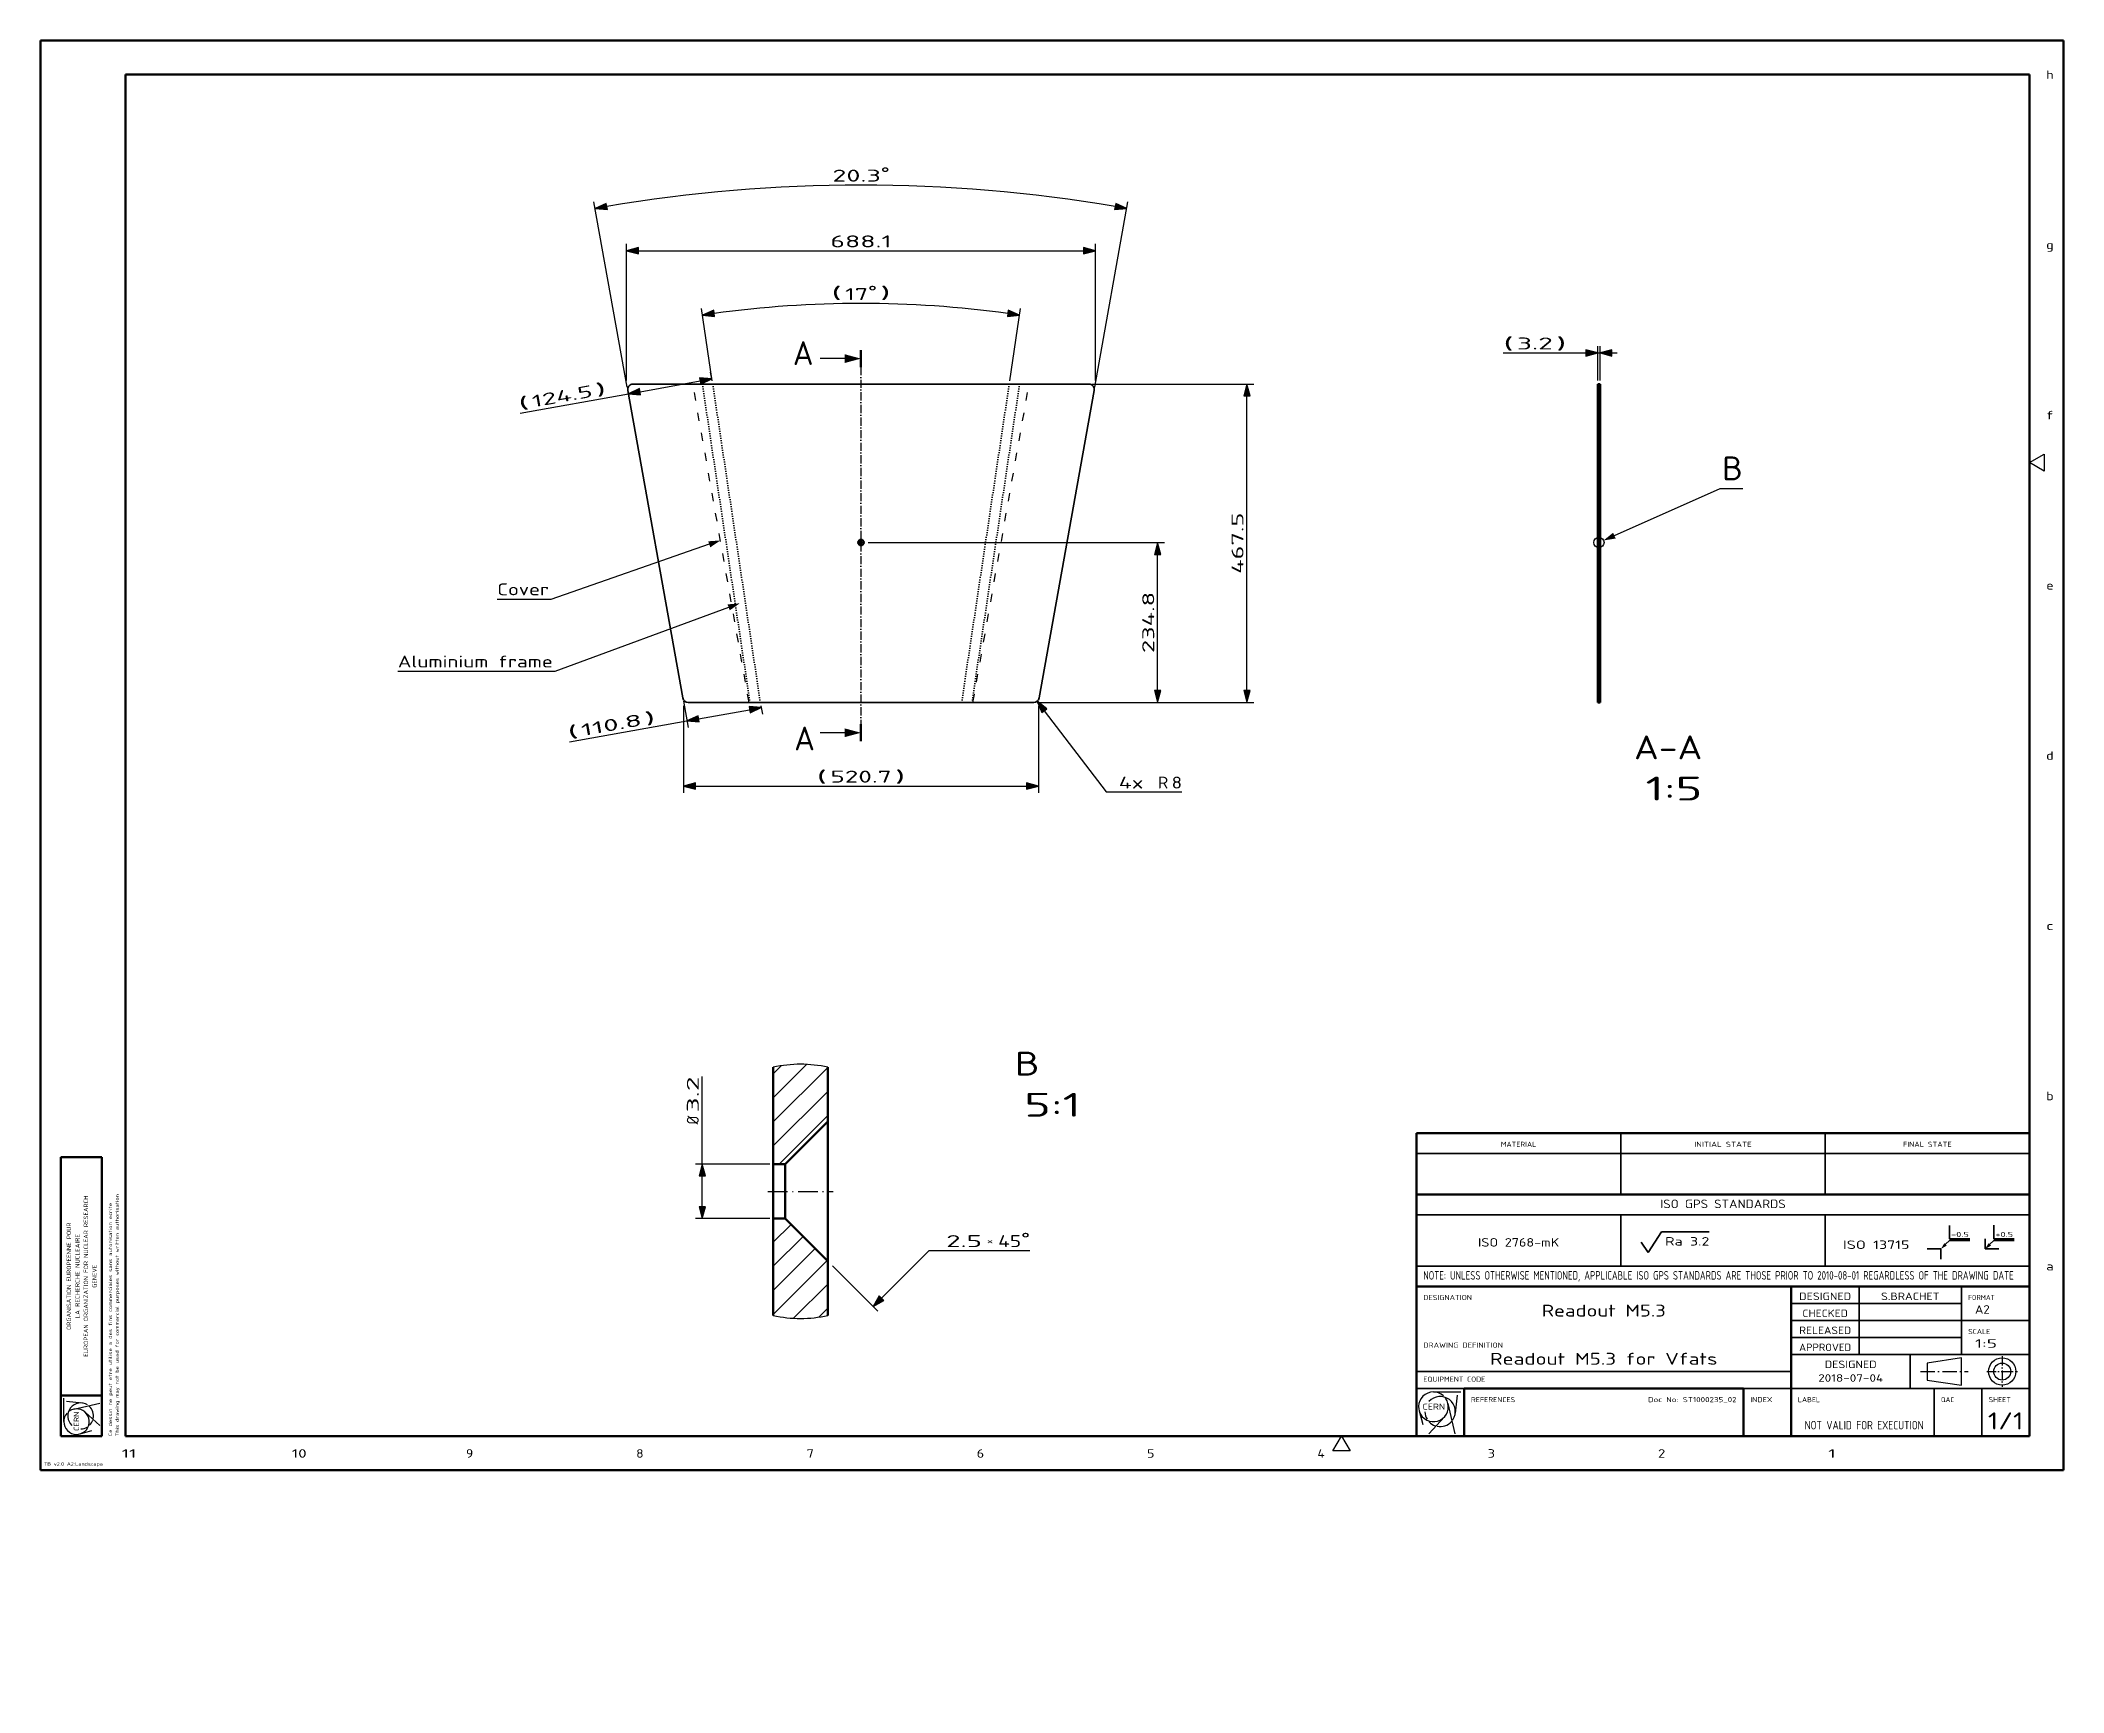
# Model space of a CAD drawing. Extents: x 0 to 594, y -65 to 420.
import ezdxf
from ezdxf.enums import TextEntityAlignment as Align

# ---------------------------------------------------------------- set-up
doc = ezdxf.new("R2010")
doc.units = 0
for name, pattern in [('DASHDOT', [18.5, 12, -3, 0.5, -3]), ('DASHSPACE', [30, 12, -18]), ('DOT', [3.5, 0.5, -3])]:
    doc.linetypes.add(name, pattern=pattern)
doc.layers.get('0').update_dxf_attribs({"lineweight": 13})
doc.styles.get("Standard").update_dxf_attribs({"font": 'isocp.shx'})
doc.dimstyles.get("Standard").update_dxf_attribs({"dimtxt": 2.5, "dimasz": 2.5, "dimexe": 1.25, "dimexo": 0.625, "dimtad": 1, "dimcen": 2.5, "dimadec": 0, "dimazin": 0, "dimtfac": 1, "dimtmove": 0, "dimatfit": 0, "dimfxl": 1, "dimarcsym": 0})

# ---------------------------------------------------------------- blocks, each defined once
blk = doc.blocks.new('*D67')
at = {"color": 7, "lineweight": 25}
for p, q in [((172.263923, 318.168493), (162.523726, 372.574596)), ((309.565803, 318.168493), (319.306001, 372.574596))]:
    blk.add_line(p, q, dxfattribs=at)
for points in [[(166.134889, 372.135876), (162.876173, 370.605895), (166.463282, 370.301549)], [(315.366444, 370.301549), (318.953553, 370.605895), (315.694838, 372.135876)]]:
    blk.add_lwpolyline(points, close=True, dxfattribs=at)
blk.add_arc((240.914863, -65.297144), 442.833496, 80.299918, 99.70008, dxfattribs=at)
for points in [[(166.134889, 372.135876), (162.876173, 370.605895), (166.134889, 372.135876), (166.463282, 370.301549)], [(315.366444, 370.301549), (318.953553, 370.605895), (315.366444, 370.301549), (315.694838, 372.135876)]]:
    blk.add_solid(points, dxfattribs=at)
for s, p, p2 in [('20.3', (232.509484, 378.536364), (246.753576, 378.536364)), ('%%d', (246.753576, 379.236364), (249.320243, 379.236364))]:
    blk.add_text(s, height=3.5, dxfattribs=at).set_placement(p, p2, align=Align.FIT)
blk = doc.blocks.new('*D68')
at = {"color": 7, "lineweight": 25}
for p, q in [((172.103224, 320.0661), (172.103224, 360.224254)), ((175.580555, 358.224254), (306.249171, 358.224254)), ((309.726503, 320.0661), (309.726503, 360.224254))]:
    blk.add_line(p, q, dxfattribs=at)
for points in [[(175.580555, 359.155993), (172.103224, 358.224254), (175.580555, 357.292516)], [(306.249171, 357.292516), (309.726503, 358.224254), (306.249171, 359.155993)]]:
    blk.add_lwpolyline(points, close=True, dxfattribs=at)
for points in [[(175.580555, 359.155993), (172.103224, 358.224254), (175.580555, 359.155993), (175.580555, 357.292516)], [(306.249171, 357.292516), (309.726503, 358.224254), (306.249171, 357.292516), (306.249171, 359.155993)]]:
    blk.add_solid(points, dxfattribs=at)
blk.add_text('688.1', height=3.5, dxfattribs=at).set_placement((231.924806, 359.224254), (249.904921, 359.224254), align=Align.FIT)
blk = doc.blocks.new('*D69')
at = {"color": 7, "lineweight": 25}
for p, q in [((197.24134, 320.055114), (194.071547, 341.264709)), ((284.588386, 320.055114), (287.75818, 341.264709))]:
    blk.add_line(p, q, dxfattribs=at)
for points in [[(197.66858, 340.722179), (194.367164, 339.286681), (197.944023, 338.879137)], [(283.885704, 338.879137), (287.462562, 339.286681), (284.161146, 340.722179)]]:
    blk.add_lwpolyline(points, close=True, dxfattribs=at)
blk.add_arc((240.914863, 27.828759), 314.917017, 82.132676, 97.867322, dxfattribs=at)
for points in [[(197.66858, 340.722179), (194.367164, 339.286681), (197.66858, 340.722179), (197.944023, 338.879137)], [(283.885704, 338.879137), (287.462562, 339.286681), (283.885704, 338.879137), (284.161146, 340.722179)]]:
    blk.add_solid(points, dxfattribs=at)
for s, p, p2 in [('(', (232.209484, 344.095763), (235.245507, 344.095763)), ('17', (236.245507, 343.745763), (243.017553, 343.745763)), ('%%d', (243.017553, 344.445763), (245.584219, 344.445763)), (')', (246.58422, 344.095763), (249.620243, 344.095763))]:
    blk.add_text(s, height=3.5, dxfattribs=at).set_placement(p, p2, align=Align.FIT)
blk = doc.blocks.new('*D70')
at = {"color": 7, "lineweight": 25}
for p, q in [((308.814619, 319.0661), (356.212153, 319.0661)), ((354.212153, 229.043444), (354.212153, 315.588756)), ((292.648427, 225.5661), (356.212153, 225.5661))]:
    blk.add_line(p, q, dxfattribs=at)
for points in [[(355.143904, 315.588756), (354.212153, 319.0661), (353.280403, 315.588756)], [(353.280403, 229.043444), (354.212153, 225.5661), (355.143904, 229.043444)]]:
    blk.add_lwpolyline(points, close=True, dxfattribs=at)
for points in [[(355.143904, 315.588756), (354.212153, 319.0661), (355.143904, 315.588756), (353.280403, 315.588756)], [(353.280403, 229.043444), (354.212153, 225.5661), (353.280403, 229.043444), (355.143904, 229.043444)]]:
    blk.add_solid(points, dxfattribs=at)
blk.add_text('467.5', height=3.5, rotation=90.000003, dxfattribs=at).set_placement((353.212153, 263.326037), (353.212153, 281.306164), align=Align.FIT)
blk = doc.blocks.new('*D71')
at = {"color": 7, "lineweight": 25}
for p, q in [((242.980863, 272.5161), (330.011354, 272.5161)), ((328.011354, 229.043444), (328.011354, 269.038756)), ((292.648427, 225.5661), (330.011354, 225.5661))]:
    blk.add_line(p, q, dxfattribs=at)
for points in [[(328.943104, 269.038756), (328.011354, 272.5161), (327.079603, 269.038756)], [(327.079603, 229.043444), (328.011354, 225.5661), (328.943104, 229.043444)]]:
    blk.add_lwpolyline(points, close=True, dxfattribs=at)
for points in [[(328.943104, 269.038756), (328.011354, 272.5161), (328.943104, 269.038756), (327.079603, 269.038756)], [(327.079603, 229.043444), (328.011354, 225.5661), (327.079603, 229.043444), (328.943104, 229.043444)]]:
    blk.add_solid(points, dxfattribs=at)
blk.add_text('234.8', height=3.5, rotation=90.000003, dxfattribs=at).set_placement((327.011354, 240.051037), (327.011354, 258.031164), align=Align.FIT)
blk = doc.blocks.new('*D72')
at = {"color": 7, "lineweight": 25}
for p, q in [((197.212925, 320.050451), (196.766014, 322.546789)), ((140.846235, 310.503795), (172.617805, 316.191784)), ((176.040718, 316.804577), (193.695555, 319.965294))]:
    blk.add_line(p, q, dxfattribs=at)
for points in [[(193.859752, 319.048131), (197.118464, 320.578087), (193.531355, 320.882458)], [(175.876521, 317.721764), (172.617805, 316.191784), (176.204915, 315.887414)]]:
    blk.add_lwpolyline(points, close=True, dxfattribs=at)
for points in [[(193.859752, 319.048131), (197.118464, 320.578087), (193.859752, 319.048131), (193.531355, 320.882458)], [(175.876521, 317.721764), (172.617805, 316.191784), (175.876521, 317.721764), (176.204915, 315.887414)]]:
    blk.add_solid(points, dxfattribs=at)
for s, p, p2 in [('(', (140.670002, 311.48817), (143.658516, 312.02318)), ('124.5', (144.642866, 312.199401), (162.341584, 315.367956)), (')', (163.325935, 315.544201), (166.314448, 316.079211))]:
    blk.add_text(s, height=3.5, rotation=10.149999, dxfattribs=at).set_placement(p, p2, align=Align.FIT)
blk = doc.blocks.new('*D73')
at = {"color": 7, "lineweight": 25}
for p, q in [((188.78257, 225.899792), (190.170848, 218.145226)), ((155.294874, 213.933263), (189.818397, 220.113927)), ((193.241307, 220.72672), (208.216609, 223.407726)), ((211.539045, 224.58175), (211.991975, 222.051818))]:
    blk.add_line(p, q, dxfattribs=at)
for points in [[(193.07711, 221.643883), (189.818397, 220.113927), (193.405507, 219.809557)], [(208.380809, 222.490539), (211.639521, 224.020519), (208.052412, 224.324889)]]:
    blk.add_lwpolyline(points, close=True, dxfattribs=at)
for points in [[(193.07711, 221.643883), (189.818397, 220.113927), (193.07711, 221.643883), (193.405507, 219.809557)], [(208.380809, 222.490539), (211.639521, 224.020519), (208.380809, 222.490539), (208.052412, 224.324889)]]:
    blk.add_solid(points, dxfattribs=at)
for s, p, p2 in [('110.8', (159.091505, 215.628869), (176.790223, 218.797423)), (')', (177.774574, 218.973669), (180.763087, 219.508678)), ('(', (155.118647, 214.917638), (158.107161, 215.452648))]:
    blk.add_text(s, height=3.5, rotation=10.149999, dxfattribs=at).set_placement(p, p2, align=Align.FIT)
blk = doc.blocks.new('*D74')
at = {"color": 7, "lineweight": 25}
for p, q in [((188.842305, 224.5661), (188.842305, 198.997106)), ((292.987422, 224.5661), (292.987422, 198.997106)), ((192.319639, 200.997106), (289.510087, 200.997106))]:
    blk.add_line(p, q, dxfattribs=at)
for points in [[(192.319639, 201.928844), (188.842305, 200.997106), (192.319639, 200.065368)], [(289.510087, 200.065368), (292.987422, 200.997106), (289.510087, 201.928844)]]:
    blk.add_lwpolyline(points, close=True, dxfattribs=at)
for points in [[(192.319639, 201.928844), (188.842305, 200.997106), (192.319639, 201.928844), (192.319639, 200.065368)], [(289.510087, 200.065368), (292.987422, 200.997106), (289.510087, 200.065368), (289.510087, 201.928844)]]:
    blk.add_solid(points, dxfattribs=at)
for s, p, p2 in [('(', (227.888783, 201.997106), (230.924806, 201.997106)), ('520.7', (231.924806, 201.997106), (249.904921, 201.997106)), (')', (250.904921, 201.997106), (253.940944, 201.997106))]:
    blk.add_text(s, height=3.5, dxfattribs=at).set_placement(p, p2, align=Align.FIT)
blk = doc.blocks.new('*D75')
at = {"color": 7, "lineweight": 25}
for p, q in [((294.722798, 223.125353), (312.890748, 199.24674)), ((312.890748, 199.24674), (335.168666, 199.24674))]:
    blk.add_line(p, q, dxfattribs=at)
blk.add_lwpolyline([(295.46432, 223.689538), (292.617238, 225.89276), (293.981282, 222.561193)], close=True, dxfattribs=at)
blk.add_solid([(295.46432, 223.689538), (292.617238, 225.89276), (295.46432, 223.689538), (293.981282, 222.561193)], dxfattribs=at)
for s, p, p2 in [('4x ', (316.588551, 200.24674), (327.09662, 200.24674)), ('R', (328.09662, 200.24674), (331.132643, 200.24674)), ('8', (332.132643, 200.24674), (335.168666, 200.24674))]:
    blk.add_text(s, height=3.5, dxfattribs=at).set_placement(p, p2, align=Align.FIT)
blk = doc.blocks.new('*D80')
at = {"color": 7, "lineweight": 25}
for p, q in [((429.486122, 328.230846), (453.786987, 328.230846)), ((457.26432, 320.0661), (457.26432, 330.230846)), ((457.26432, 328.230846), (457.90432, 328.230846)), ((457.90432, 320.0661), (457.90432, 330.230846)), ((461.381653, 328.230846), (462.90432, 328.230846))]:
    blk.add_line(p, q, dxfattribs=at)
for points in [[(453.786987, 327.299108), (457.26432, 328.230846), (453.786987, 329.162585)], [(461.381653, 329.162585), (457.90432, 328.230846), (461.381653, 327.299108)]]:
    blk.add_lwpolyline(points, close=True, dxfattribs=at)
for points in [[(453.786987, 327.299108), (457.26432, 328.230846), (453.786987, 327.299108), (453.786987, 329.162585)], [(461.381653, 329.162585), (457.90432, 328.230846), (461.381653, 329.162585), (461.381653, 327.299108)]]:
    blk.add_solid(points, dxfattribs=at)
for s, p, p2 in [('(', (429.486122, 329.230846), (432.522145, 329.230846)), ('3.2', (433.522145, 329.230846), (444.030214, 329.230846)), (')', (445.030214, 329.230846), (448.066237, 329.230846))]:
    blk.add_text(s, height=3.5, dxfattribs=at).set_placement(p, p2, align=Align.FIT)
blk = doc.blocks.new('*D86')
at = {"color": 7, "lineweight": 25}
for p, q in [((194.288368, 89.921783), (194.288368, 115.638947)), ((214.163269, 89.921783), (192.288368, 89.921783)), ((194.288368, 77.3992), (194.288368, 86.444611)), ((214.163269, 73.922028), (192.288368, 73.922028))]:
    blk.add_line(p, q, dxfattribs=at)
for points in [[(195.220116, 86.444611), (194.288368, 89.921783), (193.356619, 86.444611)], [(193.356619, 77.3992), (194.288368, 73.922028), (195.220116, 77.3992)]]:
    blk.add_lwpolyline(points, close=True, dxfattribs=at)
for points in [[(195.220116, 86.444611), (194.288368, 89.921783), (195.220116, 86.444611), (193.356619, 86.444611)], [(193.356619, 77.3992), (194.288368, 73.922028), (193.356619, 77.3992), (195.220116, 77.3992)]]:
    blk.add_solid(points, dxfattribs=at)
for s, p, p2 in [('3.2', (193.288367, 105.131134), (193.288367, 115.638947)), ('%%c', (193.288367, 101.563629), (193.288367, 104.130768))]:
    blk.add_text(s, height=3.5, rotation=90.000003, dxfattribs=at).set_placement(p, p2, align=Align.FIT)
blk = doc.blocks.new('BLOCK594')
at = {"color": 7, "lineweight": 25}
blk.add_text('1', height=2.5, dxfattribs=at).set_placement((524.91571, 3.690562), (527.08429, 3.690562), align=Align.FIT)
blk = doc.blocks.new('BLOCK595')
at = {"color": 7, "lineweight": 25}
blk.add_text('2', height=2.5, dxfattribs=at).set_placement((474.91571, 3.690562), (477.08429, 3.690562), align=Align.FIT)
blk = doc.blocks.new('BLOCK596')
at = {"color": 7, "lineweight": 25}
blk.add_text('3', height=2.5, dxfattribs=at).set_placement((424.91571, 3.690562), (427.08429, 3.690562), align=Align.FIT)
blk = doc.blocks.new('BLOCK597')
at = {"color": 7, "lineweight": 25}
blk.add_text('4', height=2.5, dxfattribs=at).set_placement((374.91571, 3.690562), (377.08429, 3.690562), align=Align.FIT)
blk = doc.blocks.new('BLOCK598')
at = {"color": 7, "lineweight": 25}
blk.add_text('5', height=2.5, dxfattribs=at).set_placement((324.91571, 3.690562), (327.08429, 3.690562), align=Align.FIT)
blk = doc.blocks.new('BLOCK599')
at = {"color": 7, "lineweight": 25}
blk.add_text('6', height=2.5, dxfattribs=at).set_placement((274.91571, 3.690562), (277.08429, 3.690562), align=Align.FIT)
blk = doc.blocks.new('BLOCK600')
at = {"color": 7, "lineweight": 25}
blk.add_text('7', height=2.5, dxfattribs=at).set_placement((224.91571, 3.690562), (227.084305, 3.690562), align=Align.FIT)
blk = doc.blocks.new('BLOCK601')
at = {"color": 7, "lineweight": 25}
blk.add_text('8', height=2.5, dxfattribs=at).set_placement((174.91571, 3.690562), (177.084305, 3.690562), align=Align.FIT)
blk = doc.blocks.new('BLOCK602')
at = {"color": 7, "lineweight": 25}
blk.add_text('9', height=2.5, dxfattribs=at).set_placement((124.915703, 3.690562), (127.08429, 3.690562), align=Align.FIT)
blk = doc.blocks.new('BLOCK603')
at = {"color": 7, "lineweight": 25}
blk.add_text('10', height=2.5, dxfattribs=at).set_placement((73.831413, 3.690562), (78.168587, 3.690562), align=Align.FIT)
blk = doc.blocks.new('BLOCK604')
at = {"color": 7, "lineweight": 25}
blk.add_text('11', height=2.5, dxfattribs=at).set_placement((23.831411, 3.690562), (28.168587, 3.690562), align=Align.FIT)
blk = doc.blocks.new('BLOCK605')
at = {"color": 7, "lineweight": 25}
blk.add_text('a', height=2.5, dxfattribs=at).set_placement((588.91571, 58.690563), (591.08429, 58.690563), align=Align.FIT)
blk = doc.blocks.new('BLOCK606')
at = {"color": 7, "lineweight": 25}
blk.add_text('b', height=2.5, dxfattribs=at).set_placement((588.91571, 108.690559), (591.08429, 108.690559), align=Align.FIT)
blk = doc.blocks.new('BLOCK607')
at = {"color": 7, "lineweight": 25}
blk.add_text('c', height=2.5, dxfattribs=at).set_placement((588.91571, 158.690567), (591.08429, 158.690567), align=Align.FIT)
blk = doc.blocks.new('BLOCK608')
at = {"color": 7, "lineweight": 25}
blk.add_text('d', height=2.5, dxfattribs=at).set_placement((588.91571, 208.690567), (591.08429, 208.690567), align=Align.FIT)
blk = doc.blocks.new('BLOCK609')
at = {"color": 7, "lineweight": 25}
blk.add_text('e', height=2.5, dxfattribs=at).set_placement((588.91571, 258.690552), (591.08429, 258.690552), align=Align.FIT)
blk = doc.blocks.new('BLOCK610')
at = {"color": 7, "lineweight": 25}
blk.add_text('f', height=2.5, dxfattribs=at).set_placement((588.91571, 308.690552), (591.08429, 308.690552), align=Align.FIT)
blk = doc.blocks.new('BLOCK611')
at = {"color": 7, "lineweight": 25}
blk.add_text('g', height=2.5, dxfattribs=at).set_placement((588.91571, 358.690552), (591.08429, 358.690552), align=Align.FIT)
blk = doc.blocks.new('BLOCK612')
at = {"color": 7, "lineweight": 25}
blk.add_text('h', height=2.5, dxfattribs=at).set_placement((588.91571, 408.690552), (591.08429, 408.690552), align=Align.FIT)
blk = doc.blocks.new('BLOCK613')
at = {"color": 7, "lineweight": 25}
blk.add_text('ORGANISATION EUROPEENNE POUR', height=1.3, rotation=90.000003, dxfattribs=at).set_placement((9.000001, 41.212677), (9, 72.787323), align=Align.FIT)
blk = doc.blocks.new('BLOCK614')
at = {"color": 7, "lineweight": 25}
blk.add_text('LA RECHERCHE NUCLEAIRE', height=1.3, rotation=90.000003, dxfattribs=at).set_placement((11.500001, 44.595676), (11.5, 69.404327), align=Align.FIT)
blk = doc.blocks.new('BLOCK615')
at = {"color": 7, "lineweight": 25}
blk.add_text('EUROPEAN ORGANIZATION FOR NUCLEAR RESEARCH', height=1.3, rotation=90.000003, dxfattribs=at).set_placement((14.000001, 33.319012), (13.999999, 80.680984), align=Align.FIT)
blk = doc.blocks.new('BLOCK616')
at = {"color": 7, "lineweight": 25}
blk.add_text('GENEVE', height=1.3, rotation=90.000003, dxfattribs=at).set_placement((16.5, 53.617004), (16.5, 60.382999), align=Align.FIT)
blk = doc.blocks.new('BLOCK617')
at = {"color": 7, "lineweight": 25}
blk.add_text('CERN', height=1.542, rotation=90.000003, dxfattribs=at).set_placement((11.322651, 11.542857), (11.322651, 17.230457), align=Align.FIT)
blk = doc.blocks.new('BLOCK618')
at = {"color": 7, "lineweight": 25}
blk.add_text('Ce dessin ne peut etre utilise a des fins commerciales sans autorisation ecrite', height=1, rotation=90.000003, dxfattribs=at).set_placement((21, 10), (20.999996, 78.527374), align=Align.FIT)
blk = doc.blocks.new('BLOCK619')
at = {"color": 7, "lineweight": 25}
blk.add_text('This drawing may not be used for commercial purposes without written authorisation', height=1, rotation=90.000003, dxfattribs=at).set_placement((23, 10), (22.999996, 81.129669), align=Align.FIT)
blk = doc.blocks.new('BLOCK620')
at = {"color": 7, "lineweight": 25}
blk.add_text('TB v2.0 A2:Landscape', height=1, dxfattribs=at).set_placement((1, 1.340058), (18.348705, 1.340058), align=Align.FIT)
blk = doc.blocks.new('BLOCK621')
at = {"color": 7, "lineweight": 25}
blk.add_text('DESIGNATION', height=1.5, dxfattribs=at).set_placement((406, 50), (420.312683, 50), align=Align.FIT)
blk = doc.blocks.new('BLOCK622')
at = {"color": 7, "lineweight": 25}
blk.add_text('Readout M5.3', height=3.5, dxfattribs=at).set_placement((440.783875, 45.143372), (477.216156, 45.143372), align=Align.FIT)
blk = doc.blocks.new('BLOCK623')
at = {"color": 7, "lineweight": 25}
blk.add_text('DRAWING DEFINITION', height=1.5, dxfattribs=at).set_placement((406, 36), (429.420746, 36), align=Align.FIT)
blk = doc.blocks.new('BLOCK624')
at = {"color": 7, "lineweight": 25}
blk.add_text('Readout M5.3 for Vfats', height=3.5, dxfattribs=at).set_placement((425.60376, 31), (492.39624, 31), align=Align.FIT)
blk = doc.blocks.new('BLOCK625')
at = {"color": 7, "lineweight": 25}
blk.add_text('EQUIPMENT CODE', height=1.5, dxfattribs=at).set_placement((406, 26), (424.216125, 26), align=Align.FIT)
blk = doc.blocks.new('BLOCK626')
at = {"color": 7, "lineweight": 25}
blk.add_text('REFERENCES', height=1.5, dxfattribs=at).set_placement((420, 20), (433.011536, 20), align=Align.FIT)
blk = doc.blocks.new('BLOCK627')
at = {"color": 7, "lineweight": 25}
blk.add_text('Doc No: ST1000235_02', height=1.5, dxfattribs=at).set_placement((471.976929, 20), (498, 20), align=Align.FIT)
blk = doc.blocks.new('BLOCK628')
at = {"color": 7, "lineweight": 25}
blk.add_text('INDEX', height=1.5, dxfattribs=at).set_placement((502, 20), (508.505768, 20), align=Align.FIT)
blk = doc.blocks.new('BLOCK629')
at = {"color": 7, "lineweight": 25}
blk.add_text('LABEL', height=1.5, dxfattribs=at).set_placement((516, 20), (522.505737, 20), align=Align.FIT)
blk = doc.blocks.new('BLOCK630')
at = {"color": 7, "lineweight": 25, "width": 0.7}
blk.add_text('NOT VALID FOR EXECUTION', height=2.5, dxfattribs=at).set_placement((518, 12), (552.914246, 12), align=Align.FIT)
blk = doc.blocks.new('BLOCK631')
at = {"color": 7, "lineweight": 25}
blk.add_text('QAC', height=1.5, dxfattribs=at).set_placement((558, 20), (561.903442, 20), align=Align.FIT)
blk = doc.blocks.new('BLOCK632')
at = {"color": 7, "lineweight": 25}
blk.add_text('SHEET', height=1.5, dxfattribs=at).set_placement((572, 20), (578.505737, 20), align=Align.FIT)
blk = doc.blocks.new('BLOCK633')
at = {"color": 7, "lineweight": 25, "width": 0.8}
blk.add_text('1/1', height=5, dxfattribs=at).set_placement((571.79541, 12), (582.204651, 12), align=Align.FIT)
blk = doc.blocks.new('BLOCK634')
at = {"color": 7, "lineweight": 25}
blk.add_text('SCALE', height=1.5, dxfattribs=at).set_placement((566, 40), (572.505737, 40), align=Align.FIT)
blk = doc.blocks.new('BLOCK635')
at = {"color": 7, "lineweight": 25}
blk.add_text('1:5', height=2.5, dxfattribs=at).set_placement((568, 36), (574.505737, 36), align=Align.FIT)
blk = doc.blocks.new('BLOCK636')
at = {"color": 7, "lineweight": 25}
blk.add_text('FORMAT', height=1.5, dxfattribs=at).set_placement((566, 50), (573.806946, 50), align=Align.FIT)
blk = doc.blocks.new('BLOCK637')
at = {"color": 7, "lineweight": 25}
blk.add_text('A2', height=2.5, dxfattribs=at).set_placement((568, 46), (572.337158, 46), align=Align.FIT)
blk = doc.blocks.new('BLOCK638')
at = {"color": 7, "lineweight": 25}
blk.add_text('DESIGNED', height=2.2, dxfattribs=at).set_placement((516.366577, 50), (531.633423, 50), align=Align.FIT)
blk = doc.blocks.new('BLOCK639')
at = {"color": 7, "lineweight": 25}
blk.add_text('S.BRACHET', height=2.2, dxfattribs=at).set_placement((540.412415, 50), (557.587646, 50), align=Align.FIT)
blk = doc.blocks.new('BLOCK640')
at = {"color": 7, "lineweight": 25}
blk.add_text('CHECKED', height=2.2, dxfattribs=at).set_placement((517.32074, 45), (530.67926, 45), align=Align.FIT)
blk = doc.blocks.new('BLOCK641')
at = {"color": 7, "lineweight": 25}
blk.add_text('RELEASED', height=2.2, dxfattribs=at).set_placement((516.366577, 40), (531.633423, 40), align=Align.FIT)
blk = doc.blocks.new('BLOCK642')
at = {"color": 7, "lineweight": 25}
blk.add_text('APPROVED', height=2.2, dxfattribs=at).set_placement((516.366577, 35), (531.633423, 35), align=Align.FIT)
blk = doc.blocks.new('BLOCK643')
at = {"color": 7, "lineweight": 25}
blk.add_text('DESIGNED', height=2.2, dxfattribs=at).set_placement((523.866577, 30), (539.133423, 30), align=Align.FIT)
blk = doc.blocks.new('BLOCK644')
at = {"color": 7, "lineweight": 25}
blk.add_text('2018-07-04', height=2.2, dxfattribs=at).set_placement((521.958191, 26), (541.041748, 26), align=Align.FIT)
blk = doc.blocks.new('BLOCK645')
at = {"color": 7, "lineweight": 25}
blk.add_text('CERN', height=1.8, dxfattribs=at).set_placement((405.799988, 17.788734), (412.439209, 17.788734), align=Align.FIT)
blk = doc.blocks.new('BLOCK646')
at = {"color": 7, "lineweight": 25}
blk.add_text('ISO GPS STANDARDS', height=2.5, dxfattribs=at).set_placement((475.567017, 77), (512.432983, 77), align=Align.FIT)
blk = doc.blocks.new('BLOCK647')
at = {"color": 7, "lineweight": 25, "width": 0.65}
blk.add_text('NOTE: UNLESS OTHERWISE MENTIONED, APPLICABLE ISO GPS STANDARDS ARE THOSE PRIOR TO 2010-08-01 REGARDLESS OF THE DRAWING DATE', height=2.5, dxfattribs=at).set_placement((406, 56), (579.378479, 56), align=Align.FIT)
blk = doc.blocks.new('BLOCK648')
at = {"color": 7, "lineweight": 25}
blk.add_text('ISO 2768-mK', height=2.5, dxfattribs=at).set_placement((422.072754, 65.690559), (445.927216, 65.690559), align=Align.FIT)
blk = doc.blocks.new('BLOCK649')
at = {"color": 7, "lineweight": 25}
blk.add_text('Ra 3.2', height=2.5, dxfattribs=at).set_placement((477, 66), (490.011536, 66), align=Align.FIT)
blk = doc.blocks.new('BLOCK650')
at = {"color": 7, "lineweight": 25}
blk.add_text('ISO 13715', height=2.5, dxfattribs=at).set_placement((529.241333, 65), (548.758606, 65), align=Align.FIT)
blk = doc.blocks.new('BLOCK651')
at = {"color": 7, "lineweight": 25}
blk.add_text('-0.5', height=1.5, dxfattribs=at).set_placement((561, 68.510086), (566.20459, 68.510086), align=Align.FIT)
blk = doc.blocks.new('BLOCK652')
at = {"color": 7, "lineweight": 25}
blk.add_text('+0.5', height=1.5, dxfattribs=at).set_placement((574, 68.510086), (579.20459, 68.510086), align=Align.FIT)
blk = doc.blocks.new('BLOCK653')
at = {"color": 7, "lineweight": 25}
blk.add_text('MATERIAL', height=1.5, dxfattribs=at).set_placement((428.79538, 95), (439.20459, 95), align=Align.FIT)
blk = doc.blocks.new('BLOCK654')
at = {"color": 7, "lineweight": 25}
blk.add_text('INITIAL STATE', height=1.5, dxfattribs=at).set_placement((485.542511, 95), (502.457489, 95), align=Align.FIT)
blk = doc.blocks.new('BLOCK655')
at = {"color": 7, "lineweight": 25}
blk.add_text('FINAL STATE', height=1.5, dxfattribs=at).set_placement((546.843689, 95), (561.156372, 95), align=Align.FIT)
blk = doc.blocks.new('BLOCK656')
at = {"color": 7, "lineweight": 25}
blk.add_line((559.366028, 66.366028), (560.5, 67.5), dxfattribs=at)
blk.add_solid([(559, 66.732056), (558, 65), (559.732056, 66)], dxfattribs=at)
blk = doc.blocks.new('BLOCK657')
at = {"color": 7, "lineweight": 25}
blk.add_line((572.366028, 66.366028), (573.5, 67.5), dxfattribs=at)
blk.add_solid([(572, 66.732056), (571, 65), (572.732056, 66)], dxfattribs=at)
blk = doc.blocks.new('BLOCK658')
at = {"color": 7, "lineweight": 25}
for p, q in [((-24.148146, 1851.354858), (-60, 1851.354858)), ((-24.148146, 1301.869629), (-60, 1301.869629))]:
    blk.add_line(p, q, dxfattribs=at)
at = {"color": 7, "lineweight": 50}
for p, q in [((0, 1863.854858), (0, 1838.854858)), ((0, 1289.369629), (0, 1314.369629))]:
    blk.add_line(p, q, dxfattribs=at)
at = {"color": 7, "linetype": 'DASHDOT', "lineweight": 25}
blk.add_line((0, 1838.854858), (0, 1314.369629), dxfattribs=at)
at = {"color": 7, "lineweight": 25}
for points in [[(-24.148146, 1844.884399), (0, 1851.354858), (-24.148146, 1857.825317)], [(-24.148146, 1295.39917), (0, 1301.869629), (-24.148146, 1308.340088)]]:
    blk.add_solid(points, dxfattribs=at)
for p, p2 in [((-100, 1842), (-69.639763, 1842)), ((-98, 1276), (-67.639763, 1276))]:
    blk.add_text('A', height=35.000003, dxfattribs=at).set_placement(p, p2, align=Align.FIT)
blk = doc.blocks.new('BLOCK659')
at = {"color": 7, "lineweight": 25}
blk.add_lwpolyline([(-194.309143, 1485.974487), (-449.298279, 1391.765747), (-680, 1391.765747)], dxfattribs=at)
blk.add_solid([(-192.69458, 1481.60437), (-178.000031, 1492), (-195.923706, 1490.344482)], dxfattribs=at)
blk.add_text('Aluminium frame', height=17.500002, dxfattribs=at).set_placement((-680, 1397.716797), (-452.298279, 1397.716797), align=Align.FIT)
blk = doc.blocks.new('BLOCK660')
at = {"color": 7, "lineweight": 25}
blk.add_lwpolyline([(-222.73645, 1578.605713), (-455.099426, 1497.765869), (-534, 1497.765869)], dxfattribs=at)
blk.add_solid([(-221.205658, 1574.205566), (-206.315186, 1584.318604), (-224.267242, 1583.005737)], dxfattribs=at)
blk.add_text('Cover', height=17.500002, dxfattribs=at).set_placement((-534, 1503.716919), (-458.099426, 1503.716919), align=Align.FIT)
blk = doc.blocks.new('BLOCK661')
at = {"color": 7, "linetype": 'DASHDOT', "lineweight": 25, "ltscale": 0.2665}
blk.add_line((5.33, 1581.25), (-5.33, 1581.25), dxfattribs=at)
at = {"color": 7, "linetype": 'DASHDOT', "lineweight": 25, "ltscale": 0.266498}
blk.add_line((0, 1586.579956), (0, 1575.920044), dxfattribs=at)
blk = doc.blocks.new('BLOCK662')
at = {"color": 7, "lineweight": 35}
for p, q in [((-334.498779, 1814), (334.498779, 1814)), ((-261.542604, 1353.090194), (-342.373577, 1804.590194)), ((342.373577, 1804.590194), (261.542604, 1353.090194)), ((253.667806, 1346.5), (-253.667806, 1346.5))]:
    blk.add_line(p, q, dxfattribs=at)
at = {"color": 7, "linetype": 'DASHSPACE', "lineweight": 25}
for p, q in [((-164.381369, 1346.5), (-246.814233, 1814)), ((164.381369, 1346.5), (246.814233, 1814))]:
    blk.add_line(p, q, dxfattribs=at)
at = {"color": 7, "linetype": 'DOT', "lineweight": 25}
for p, q in [((-232.795152, 1814), (-162.926809, 1346.5)), ((-217.628561, 1814), (-147.760217, 1346.5)), ((217.628561, 1814), (147.760217, 1346.5)), ((232.795152, 1814), (162.926809, 1346.5))]:
    blk.add_line(p, q, dxfattribs=at)
at = {"color": 7, "lineweight": 50}
for radius in [4.1, 1.6]:
    blk.add_circle((0, 1581.25), radius, dxfattribs=at)
at = {"color": 7, "lineweight": 35}
for centre, start, end in [((-334.498779, 1806), 90, 190.15), ((334.498779, 1806), 349.85, 450), ((-253.667806, 1354.5), 190.15, 270), ((253.667806, 1354.5), 270, 349.85)]:
    blk.add_arc(centre, 8, start, end, dxfattribs=at)
blk = doc.blocks.new('BLOCK663')
at = {"color": 7, "lineweight": 25}
blk.add_lwpolyline([(24.293594, 1591.385132), (179.590775, 1660.741089), (212.951004, 1660.741089)], dxfattribs=at)
blk.add_circle((1.59975, 1581.25), 7.467512, dxfattribs=at)
blk.add_solid([(22.393829, 1595.638916), (8.418182, 1584.295166), (26.193329, 1587.131348)], dxfattribs=at)
blk.add_text('B', height=35.000003, dxfattribs=at).set_placement((182.590775, 1672.693481), (212.951004, 1672.693481), align=Align.FIT)
blk = doc.blocks.new('BLOCK664')
at = {"color": 7, "lineweight": 25}
for s, p, p2 in [('  A-A', (1.6, 1262.933716), (153.401184, 1262.933716)), ('  1:5', (1.6, 1202.415039), (153.401184, 1202.415039))]:
    blk.add_text(s, height=35.000003, dxfattribs=at).set_placement(p, p2, align=Align.FIT)
blk = doc.blocks.new('BLOCK665')
at = {"color": 7, "lineweight": 50}
for p, q in [((0, 1814), (0, 1582.85)), ((3.2, 1814), (0, 1814)), ((3.2, 1814), (3.2, 1585.35)), ((0, 1580.482919), (0, 1582.85)), ((0.7, 1582.85), (0, 1582.85)), ((0, 1579.65), (0, 1580.482919)), ((0, 1579.65), (0, 1346.5)), ((0.7, 1579.65), (0, 1579.65)), ((0.7, 1582.85), (3.2, 1585.35)), ((0.7, 1582.85), (0.7, 1580.482919)), ((0.7, 1580.482919), (0.7, 1579.65)), ((0.7, 1579.65), (3.2, 1577.15)), ((3.2, 1579.284355), (3.2, 1585.35)), ((3.2, 1577.15), (3.2, 1579.284355)), ((3.2, 1577.15), (3.2, 1346.5)), ((3.2, 1346.5), (0, 1346.5))]:
    blk.add_line(p, q, dxfattribs=at)
blk = doc.blocks.new('BLOCK666')
at = {"color": 7, "lineweight": 25}
for p, q in [((0, 1803.122314), (3.2, 1806.322266)), ((0, 1767.766968), (3.2, 1770.966919)), ((0, 1732.411621), (3.2, 1735.611572)), ((0, 1697.056274), (3.2, 1700.256226)), ((0, 1661.700928), (3.2, 1664.900879)), ((0, 1626.345581), (3.2, 1629.545654)), ((0, 1590.990234), (3.2, 1594.190308))]:
    blk.add_line(p, q, dxfattribs=at)
blk = doc.blocks.new('BLOCK667')
at = {"color": 7, "lineweight": 25}
for p, q in [((0, 1555.634888), (3.2, 1558.834961)), ((0, 1520.279541), (3.2, 1523.479614)), ((0, 1484.924194), (3.2, 1488.124268)), ((0, 1449.568848), (3.2, 1452.768921)), ((0, 1414.213623), (3.2, 1417.413574)), ((0, 1378.858276), (3.2, 1382.058228)), ((2.997116, 1346.5), (3.2, 1346.702881))]:
    blk.add_line(p, q, dxfattribs=at)
blk = doc.blocks.new('BLOCK668')
at = {"color": 7, "lineweight": 25}
for s, p, p2 in [('  B', (12, 1588.057373), (15.643229, 1588.057373)), ('  5:1', (12, 1585.636719), (18.072046, 1585.636719))]:
    blk.add_text(s, height=1.4, dxfattribs=at).set_placement(p, p2, align=Align.FIT)
blk = doc.blocks.new('BLOCK669')
at = {"color": 7, "lineweight": 25}
for p, q in [((6.353365, 1574.980225), (9.151904, 1577.778687)), ((9.151904, 1577.778687), (15.07126, 1577.778687)), ((3.482843, 1576.867188), (6.144442, 1574.205566))]:
    blk.add_line(p, q, dxfattribs=at)
blk.add_lwpolyline([(6.221599, 1575.111938), (5.861599, 1574.488403), (6.485137, 1574.848389)], close=True, dxfattribs=at)
blk.add_solid([(6.221599, 1575.111938), (5.861599, 1574.488403), (6.221599, 1575.111938), (6.485137, 1574.848389)], dxfattribs=at)
for s, height, p, p2 in [('2.5', 0.7, (10.151904, 1577.97876), (12.253518, 1577.97876)), ('×', 0.35, (12.553518, 1578.153687), (12.903519, 1578.153687)), ('45', 0.7, (13.203518, 1577.97876), (14.557928, 1577.97876)), ('%%d', 0.7, (14.557928, 1578.118774), (15.07126, 1578.118774))]:
    blk.add_text(s, height=height, dxfattribs=at).set_placement(p, p2, align=Align.FIT)
blk = doc.blocks.new('BLOCK670')
at = {"color": 7, "lineweight": 50}
for p, q in [((0, 1588.544144), (0, 1582.85)), ((3.2, 1588.544034), (3.2, 1585.35)), ((0.7, 1582.85), (3.2, 1585.35)), ((3.2, 1579.284355), (3.2, 1585.35)), ((0, 1580.482919), (0, 1582.85)), ((0.7, 1582.85), (0, 1582.85)), ((0.7, 1582.85), (0.7, 1580.482919)), ((0, 1579.65), (0, 1580.482919)), ((0.7, 1580.482919), (0.7, 1579.65)), ((0.7, 1579.65), (0, 1579.65)), ((0, 1579.65), (0, 1573.955856)), ((0.7, 1579.65), (3.2, 1577.15)), ((3.2, 1577.15), (3.2, 1579.284355)), ((3.2, 1577.15), (3.2, 1573.955966))]:
    blk.add_line(p, q, dxfattribs=at)
at = {"color": 7, "linetype": 'DASHDOT', "lineweight": 25}
for start, end in [(77.625834, 102.370238), (257.629762, 282.374166)]:
    blk.add_arc((1.59975, 1581.25), 7.467512, start, end, dxfattribs=at)
blk = doc.blocks.new('BLOCK671')
at = {"color": 7, "lineweight": 25}
for p, q in [((0, 1586.747559), (1.960159, 1588.707764)), ((0, 1588.161865), (0.467761, 1588.629639)), ((0, 1585.333374), (3.2, 1588.533447)), ((0, 1583.919189), (3.2, 1587.119141)), ((0.345024, 1582.849976), (3.2, 1585.704956))]:
    blk.add_line(p, q, dxfattribs=at)
blk = doc.blocks.new('BLOCK672')
at = {"color": 7, "lineweight": 25}
for p, q in [((0, 1578.262329), (1.043832, 1579.306152)), ((0, 1576.848145), (1.750939, 1578.599121)), ((0, 1575.43396), (2.458046, 1577.891968)), ((0, 1574.019653), (3.165153, 1577.184814)), ((1.188562, 1573.794067), (3.2, 1575.805542)), ((2.670885, 1573.862183), (3.2, 1574.391235))]:
    blk.add_line(p, q, dxfattribs=at)

msp = doc.modelspace()

# ---------------------------------------------------------------- linework, layer by layer
at = {"color": 7, "lineweight": 70}
for p, q in [((594, 420), (0, 420)), ((0, 420), (0, 0)), ((594, 0), (594, 420)), ((584, 410), (25, 410)), ((25, 410), (25, 10)), ((584, 10), (584, 410)), ((18, 92), (6, 92)), ((6, 92), (6, 10)), ((18, 10), (18, 92)), ((6, 22), (18, 22)), ((6, 10), (18, 10)), ((25, 10), (584, 10)), ((0, 0), (594, 0))]:
    msp.add_line(p, q, dxfattribs=at)
at = {"color": 7, "lineweight": 25}
for p, q in [((584, 296), (588.33, 298.5)), ((588.33, 298.5), (588.33, 293.5)), ((588.33, 293.5), (584, 296)), ((564, 33), (554, 31.5)), ((554, 31.5), (554, 26.5)), ((564, 25), (564, 33)), ((554, 26.5), (564, 25)), ((6.857143, 14.285714), (6.857143, 21.142857)), ((7.693714, 20.250571), (12.198, 19.760286)), ((9.755143, 17.934571), (17.4, 19.685714)), ((409, 23), (417, 23)), ((413.257, 19.619), (415.3, 10.7)), ((415.959, 22.024), (415.387, 16.769)), ((13.130571, 17.05), (17.4, 13.145714)), ((404.791, 17.454), (405.91, 13.45)), ((412.225, 15.681), (407.67, 10.7)), ((11.610857, 10.678), (15.042857, 11.637143)), ((379.5, 5.67), (382, 10)), ((382, 10), (384.5, 5.67)), ((384.5, 5.67), (379.5, 5.67))]:
    msp.add_line(p, q, dxfattribs=at)
at = {"color": 7, "linetype": 'DASHDOT', "lineweight": 25, "ltscale": 0.019203}
msp.add_line((457.20021, 272.5161), (457.96833, 272.5161), dxfattribs=at)
at = {"color": 7, "lineweight": 50}
for p, q in [((404, 81), (404, 99)), ((404, 99), (584, 99)), ((404, 54), (404, 81)), ((404, 81), (584, 81)), ((404, 10), (404, 54)), ((404, 54), (584, 54)), ((514, 10), (514, 54)), ((418, 10), (418, 24)), ((418, 24), (500, 24)), ((500, 24), (500, 10))]:
    msp.add_line(p, q, dxfattribs=at)
at = {"color": 7, "lineweight": 35}
for p, q in [((404, 99), (584, 99)), ((464, 81), (464, 99)), ((524, 81), (524, 99)), ((404, 93), (584, 93)), ((404, 75), (584, 75)), ((464, 60), (464, 75)), ((524, 60), (524, 75)), ((560.5, 68), (560.5, 71.9)), ((573.5, 68), (573.5, 72)), ((470, 67), (472, 64)), ((472, 64), (476, 70)), ((476, 70), (490, 70)), ((566.5, 68), (560.5, 68)), ((566.5, 67.5), (560.5, 67.5)), ((571, 68), (571, 65)), ((579.5, 68), (573.5, 68)), ((579.5, 67.5), (573.5, 67.5)), ((404, 60), (584, 60)), ((554, 65), (558, 65)), ((558, 65), (558, 62)), ((571, 65), (575, 65)), ((534, 34), (534, 54)), ((564, 34), (564, 54)), ((514, 49), (564, 49)), ((514, 44), (584, 44)), ((514, 39), (564, 39)), ((514, 24), (514, 34)), ((514, 34), (584, 34)), ((549, 24), (549, 34)), ((404, 29), (514, 29)), ((404, 24), (584, 24)), ((556, 10), (556, 24)), ((570, 10), (570, 24))]:
    msp.add_line(p, q, dxfattribs=at)
at = {"color": 7, "linetype": 'DASHDOT', "lineweight": 25, "ltscale": 0.480075}
msp.add_line((213.560519, 81.921906), (232.763519, 81.921906), dxfattribs=at)
at = {"color": 7, "linetype": 'DASHDOT', "lineweight": 25, "ltscale": 0.225}
for p, q in [((576, 33.5), (576, 24.5)), ((571.5, 29), (580.5, 29))]:
    msp.add_line(p, q, dxfattribs=at)
at = {"color": 7, "linetype": 'DASHDOT', "lineweight": 25, "ltscale": 0.35}
msp.add_line((552, 29), (566, 29), dxfattribs=at)
at = {"color": 7, "lineweight": 25}
for radius in [4, 2.5]:
    msp.add_circle((576, 29), radius, dxfattribs=at)
for centre, radius, start, end in [((10.602857, 14.285714), 3.745714, 137.876, 484.911), ((409, 18.63), 4.37, 47.876, 394.911)]:
    msp.add_arc(centre, radius, start, end, dxfattribs=at)
for centre, major_axis, start_param, end_param in [((11.791714, 15.964857), (0, 3.817714), 5.7102635269, 8.6835889873), ((11.791714, 15.964857), (0, 3.817714), 4.506283049, 5.5609506094), ((410.959, 17.243), (4.454, 0), 5.7102635269, 8.6835889873), ((11.791714, 15.964857), (0, 3.817714), 3.1706174791, 3.673115224), ((11.791714, 15.964857), (0, 3.817714), 3.9037779379, 4.3817363536), ((410.959, 17.243), (4.454, 0), 3.1706174791, 3.673115224), ((410.959, 17.243), (4.454, 0), 3.9037779379, 4.3817363536), ((410.959, 17.243), (4.454, 0), 4.506283049, 5.5609506094)]:
    msp.add_ellipse(centre, major_axis=major_axis, ratio=0.991917, start_param=start_param, end_param=end_param, dxfattribs=at)

# ---------------------------------------------------------------- block references
at = {"lineweight": 0}
for name in ['BLOCK612', 'BLOCK611', 'BLOCK610', 'BLOCK609', 'BLOCK608', 'BLOCK607', 'BLOCK606', 'BLOCK653', 'BLOCK654', 'BLOCK655', 'BLOCK615', 'BLOCK618', 'BLOCK619', 'BLOCK646', 'BLOCK613', 'BLOCK614', 'BLOCK648', 'BLOCK649', 'BLOCK650', 'BLOCK656', 'BLOCK651', 'BLOCK657', 'BLOCK652', 'BLOCK616', 'BLOCK605', 'BLOCK647', 'BLOCK621', 'BLOCK622', 'BLOCK638', 'BLOCK639', 'BLOCK636', 'BLOCK637', 'BLOCK641', 'BLOCK640', 'BLOCK623', 'BLOCK642', 'BLOCK634', 'BLOCK635', 'BLOCK624', 'BLOCK643', 'BLOCK625', 'BLOCK644', 'BLOCK645', 'BLOCK626', 'BLOCK627', 'BLOCK628', 'BLOCK629', 'BLOCK631', 'BLOCK632', 'BLOCK617', 'BLOCK630', 'BLOCK633', 'BLOCK604', 'BLOCK603', 'BLOCK602', 'BLOCK601', 'BLOCK600', 'BLOCK599', 'BLOCK598', 'BLOCK597', 'BLOCK596', 'BLOCK595', 'BLOCK594', 'BLOCK620']:
    msp.add_blockref(name, (0, 0), dxfattribs=at)
for name, p, xscale, yscale, zscale in [('BLOCK658', (240.914863, -43.7339), 0.2, 0.2, 0.2), ('BLOCK662', (240.914863, -43.7339), 0.2, 0.2, 0.2), ('BLOCK665', (457.26432, -43.7339), 0.2, 0.2, 0.2), ('BLOCK666', (457.26432, -43.7339), 0.2, 0.2, 0.2), ('BLOCK663', (457.26432, -43.7339), 0.2, 0.2, 0.2), ('BLOCK661', (240.914863, -43.7339), 0.2, 0.2, 0.2), ('BLOCK660', (240.914863, -43.7339), 0.2, 0.2, 0.2), ('BLOCK667', (457.26432, -43.7339), 0.2, 0.2, 0.2), ('BLOCK659', (240.914863, -43.7339), 0.2, 0.2, 0.2), ('BLOCK664', (457.26432, -43.7339), 0.2, 0.2, 0.2), ('BLOCK670', (215.163269, -7824.328094), 5, 5, 5), ('BLOCK671', (215.163269, -7824.328094), 5, 5, 5), ('BLOCK668', (215.163269, -7824.328094), 5, 5, 5), ('BLOCK672', (215.163269, -7824.328094), 5, 5, 5), ('BLOCK669', (215.163269, -7824.328094), 5, 5, 5)]:
    msp.add_blockref(name, p, dxfattribs=dict(at, xscale=xscale, yscale=yscale, zscale=zscale))

# ---------------------------------------------------------------- dimensions: what is measured, and where the dimension line sits
at = {"color": 0, "lineweight": 0}
dim = msp.add_angular_dim_2l(base=(267.049123, 376.764512), line1=((240.914863, -65.297144), (309.389579, 317.184139)), line2=((240.914863, -65.297144), (172.440148, 317.184139)), dimstyle='STANDARD', override={"dimtxsty": 'STANDARD'}, dxfattribs=at)
dim.commit()
dim.dimension.update_dxf_attribs({"geometry": '*D67', "text_midpoint": (240.914863, 377.536354), "dimtype": 162})
for base, p1, p2, angle, picture, middle, dimtype in [((309.726502, 358.224254), (172.103225, 319.0661), (309.726502, 319.0661), 0, '*D68', (240.914863, 358.224254), 161), ((354.212153, 319.0661), (291.648425, 225.5661), (307.814619, 319.0661), 89.999523, '*D70', (354.212153, 272.3161), 160), ((328.011354, 225.5661), (241.980863, 272.5161), (291.648425, 225.5661), 269.998569, '*D71', (328.011354, 249.0411), 160)]:
    dim = msp.add_linear_dim(base=base, p1=p1, p2=p2, angle=angle, dimstyle='STANDARD', override={"dimlfac": 5, "dimtxsty": 'STANDARD'}, dxfattribs=at)
    dim.commit()
    dim.dimension.update_dxf_attribs({"geometry": picture, "text_midpoint": middle, "dimtype": dimtype, "oblique_angle": 89.999523})
dim = msp.add_angular_dim_2l(base=(256.481477, 342.360801), line1=((240.914863, 27.82876), (284.440575, 319.0661)), line2=((240.914863, 27.82876), (197.389151, 319.0661)), text='(<>)', dimstyle='STANDARD', override={"dimtxsty": 'STANDARD'}, dxfattribs=at)
dim.commit()
dim.dimension.update_dxf_attribs({"geometry": '*D69', "text_midpoint": (240.914863, 342.745772), "dimtype": 162})
for base, p1, p2, angle, text, override, picture, middle, dimtype in [((457.26432, 328.230846), (457.90432, 319.0661), (457.26432, 319.0661), 180, '(<>)', {"dimlfac": 5, "dimtxsty": 'STANDARD'}, '*D80', (438.77618, 328.230846), 161), ((172.617806, 316.191791), (197.389151, 319.0661), (172.265354, 318.160491), 190.148992, '(<>)', {"dimlfac": 5, "dimtxsty": 'STANDARD'}, '*D72', (153.668453, 312.799333), 160), ((189.818397, 220.113928), (211.36282, 225.5661), (188.606342, 226.884139), 190.148992, '(<>)', {"dimlfac": 5, "dimtxsty": 'STANDARD'}, '*D73', (168.117096, 216.228795), 160), ((292.987419, 200.997106), (188.842308, 225.5661), (292.987419, 225.5661), 0, '(<>)', {"dimlfac": 5, "dimtxsty": 'STANDARD'}, '*D74', (240.914863, 200.997106), 161), ((194.288368, 89.921906), (215.163269, 73.921906), (215.163269, 89.921906), 90, '%%c<>', {"dimlfac": 0.2, "dimtxsty": 'STANDARD'}, '*D86', (194.288368, 108.6015), 161)]:
    dim = msp.add_linear_dim(base=base, p1=p1, p2=p2, angle=angle, text=text, dimstyle='STANDARD', override=override, dxfattribs=at)
    dim.commit()
    dim.dimension.update_dxf_attribs({"geometry": picture, "text_midpoint": middle, "dimtype": dimtype, "oblique_angle": 89.999523})
dim = msp.add_radius_dim(center=(291.648425, 227.1661), mpoint=(292.61724, 225.89276), text='4x <>', dimstyle='STANDARD', override={"dimlfac": 5, "dimtxsty": 'STANDARD'}, dxfattribs=at)
dim.commit()
dim.dimension.update_dxf_attribs({"geometry": '*D75', "text_midpoint": (316.327453, 194.729793), "dimtype": 164})

doc.saveas('drawing.dxf')
